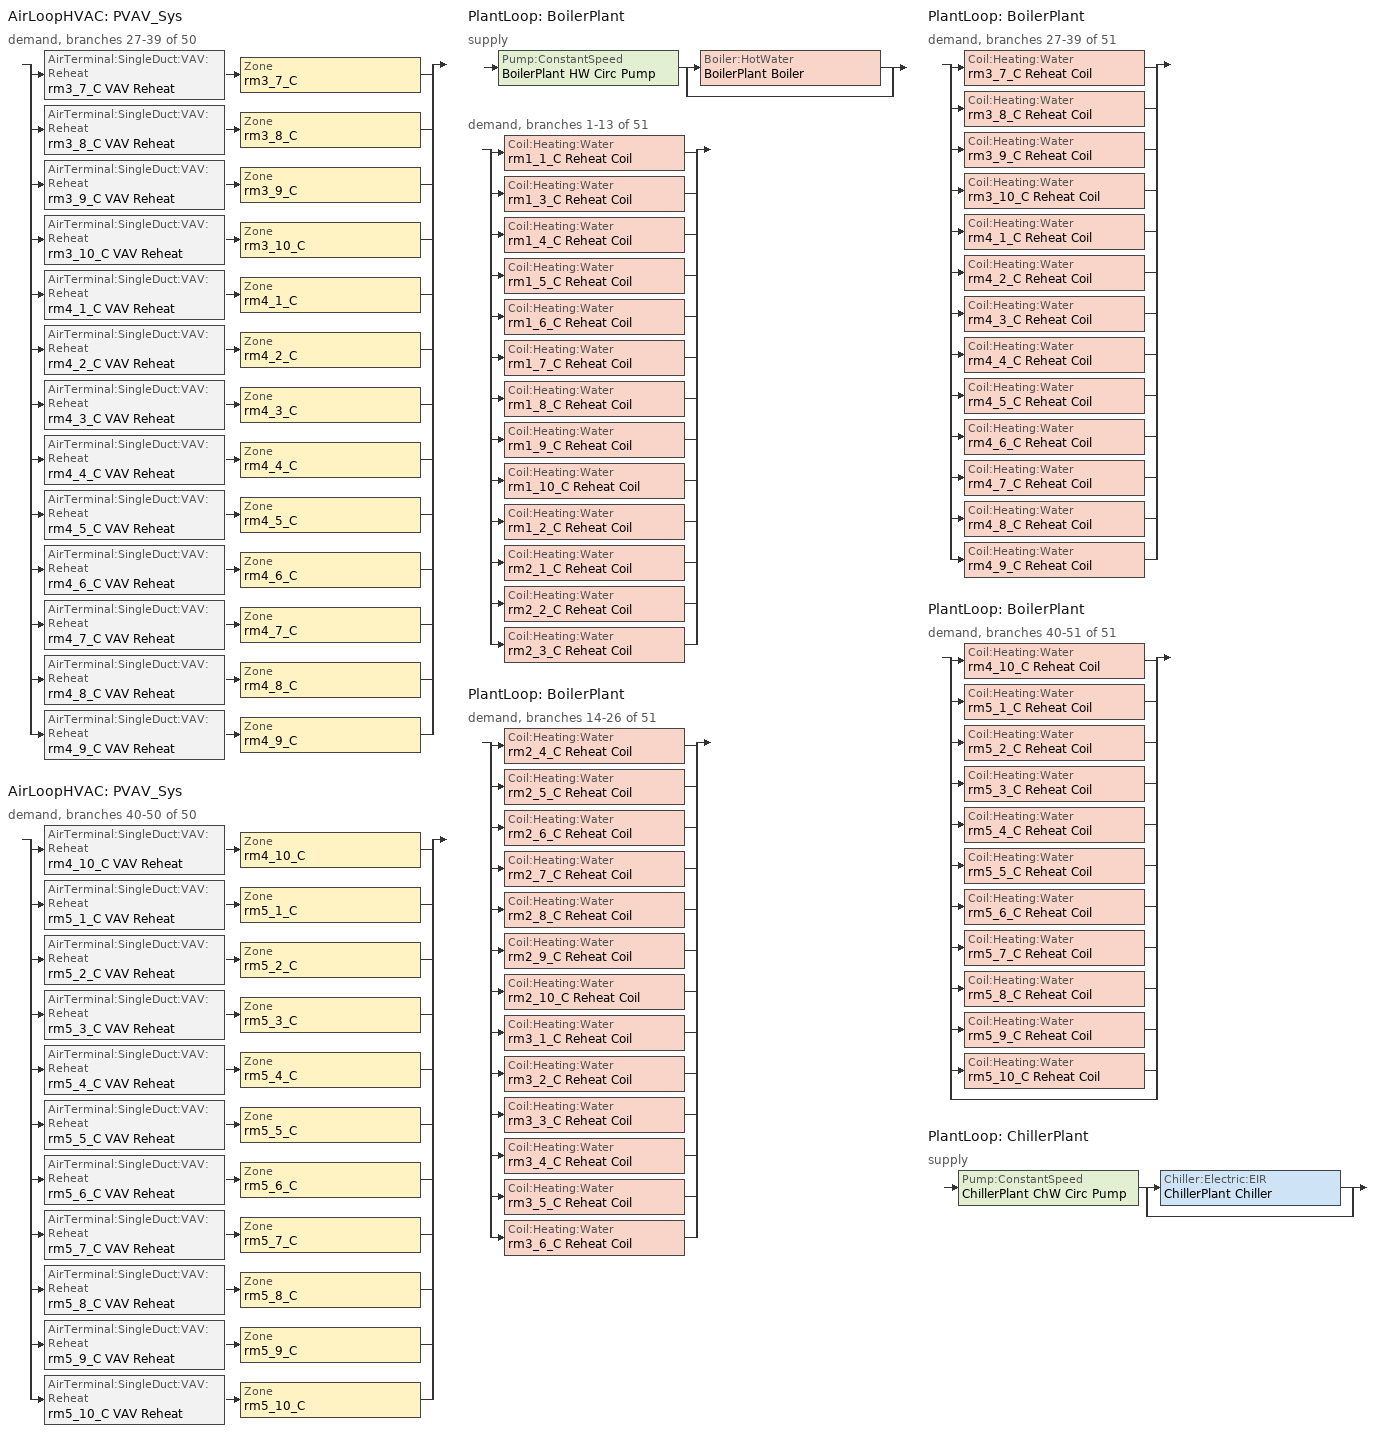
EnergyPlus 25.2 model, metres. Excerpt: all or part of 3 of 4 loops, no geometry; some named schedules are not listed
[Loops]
AirLoopHVAC 'PVAV_Sys'
 demand, branches 27-39 of 50: split
  | AirTerminal:SingleDuct:VAV:Reheat 'rm3_7_C VAV Reheat' > Zone 'rm3_7_C'
  | AirTerminal:SingleDuct:VAV:Reheat 'rm3_8_C VAV Reheat' > Zone 'rm3_8_C'
  | AirTerminal:SingleDuct:VAV:Reheat 'rm3_9_C VAV Reheat' > Zone 'rm3_9_C'
  | AirTerminal:SingleDuct:VAV:Reheat 'rm3_10_C VAV Reheat' > Zone 'rm3_10_C'
  | AirTerminal:SingleDuct:VAV:Reheat 'rm4_1_C VAV Reheat' > Zone 'rm4_1_C'
  | AirTerminal:SingleDuct:VAV:Reheat 'rm4_2_C VAV Reheat' > Zone 'rm4_2_C'
  | AirTerminal:SingleDuct:VAV:Reheat 'rm4_3_C VAV Reheat' > Zone 'rm4_3_C'
  | AirTerminal:SingleDuct:VAV:Reheat 'rm4_4_C VAV Reheat' > Zone 'rm4_4_C'
  | AirTerminal:SingleDuct:VAV:Reheat 'rm4_5_C VAV Reheat' > Zone 'rm4_5_C'
  | AirTerminal:SingleDuct:VAV:Reheat 'rm4_6_C VAV Reheat' > Zone 'rm4_6_C'
  | AirTerminal:SingleDuct:VAV:Reheat 'rm4_7_C VAV Reheat' > Zone 'rm4_7_C'
  | AirTerminal:SingleDuct:VAV:Reheat 'rm4_8_C VAV Reheat' > Zone 'rm4_8_C'
  | AirTerminal:SingleDuct:VAV:Reheat 'rm4_9_C VAV Reheat' > Zone 'rm4_9_C'
AirLoopHVAC 'PVAV_Sys'
 demand, branches 40-50 of 50: split
  | AirTerminal:SingleDuct:VAV:Reheat 'rm4_10_C VAV Reheat' > Zone 'rm4_10_C'
  | AirTerminal:SingleDuct:VAV:Reheat 'rm5_1_C VAV Reheat' > Zone 'rm5_1_C'
  | AirTerminal:SingleDuct:VAV:Reheat 'rm5_2_C VAV Reheat' > Zone 'rm5_2_C'
  | AirTerminal:SingleDuct:VAV:Reheat 'rm5_3_C VAV Reheat' > Zone 'rm5_3_C'
  | AirTerminal:SingleDuct:VAV:Reheat 'rm5_4_C VAV Reheat' > Zone 'rm5_4_C'
  | AirTerminal:SingleDuct:VAV:Reheat 'rm5_5_C VAV Reheat' > Zone 'rm5_5_C'
  | AirTerminal:SingleDuct:VAV:Reheat 'rm5_6_C VAV Reheat' > Zone 'rm5_6_C'
  | AirTerminal:SingleDuct:VAV:Reheat 'rm5_7_C VAV Reheat' > Zone 'rm5_7_C'
  | AirTerminal:SingleDuct:VAV:Reheat 'rm5_8_C VAV Reheat' > Zone 'rm5_8_C'
  | AirTerminal:SingleDuct:VAV:Reheat 'rm5_9_C VAV Reheat' > Zone 'rm5_9_C'
  | AirTerminal:SingleDuct:VAV:Reheat 'rm5_10_C VAV Reheat' > Zone 'rm5_10_C'
PlantLoop 'BoilerPlant'
 supply: Pump:ConstantSpeed 'BoilerPlant HW Circ Pump' > split
  | Boiler:HotWater 'BoilerPlant Boiler'
  | bypass
 demand, branches 1-13 of 51: split
  | Coil:Heating:Water 'rm1_1_C Reheat Coil'
  | Coil:Heating:Water 'rm1_3_C Reheat Coil'
  | Coil:Heating:Water 'rm1_4_C Reheat Coil'
  | Coil:Heating:Water 'rm1_5_C Reheat Coil'
  | Coil:Heating:Water 'rm1_6_C Reheat Coil'
  | Coil:Heating:Water 'rm1_7_C Reheat Coil'
  | Coil:Heating:Water 'rm1_8_C Reheat Coil'
  | Coil:Heating:Water 'rm1_9_C Reheat Coil'
  | Coil:Heating:Water 'rm1_10_C Reheat Coil'
  | Coil:Heating:Water 'rm1_2_C Reheat Coil'
  | Coil:Heating:Water 'rm2_1_C Reheat Coil'
  | Coil:Heating:Water 'rm2_2_C Reheat Coil'
  | Coil:Heating:Water 'rm2_3_C Reheat Coil'
PlantLoop 'BoilerPlant'
 demand, branches 14-26 of 51: split
  | Coil:Heating:Water 'rm2_4_C Reheat Coil'
  | Coil:Heating:Water 'rm2_5_C Reheat Coil'
  | Coil:Heating:Water 'rm2_6_C Reheat Coil'
  | Coil:Heating:Water 'rm2_7_C Reheat Coil'
  | Coil:Heating:Water 'rm2_8_C Reheat Coil'
  | Coil:Heating:Water 'rm2_9_C Reheat Coil'
  | Coil:Heating:Water 'rm2_10_C Reheat Coil'
  | Coil:Heating:Water 'rm3_1_C Reheat Coil'
  | Coil:Heating:Water 'rm3_2_C Reheat Coil'
  | Coil:Heating:Water 'rm3_3_C Reheat Coil'
  | Coil:Heating:Water 'rm3_4_C Reheat Coil'
  | Coil:Heating:Water 'rm3_5_C Reheat Coil'
  | Coil:Heating:Water 'rm3_6_C Reheat Coil'
PlantLoop 'BoilerPlant'
 demand, branches 27-39 of 51: split
  | Coil:Heating:Water 'rm3_7_C Reheat Coil'
  | Coil:Heating:Water 'rm3_8_C Reheat Coil'
  | Coil:Heating:Water 'rm3_9_C Reheat Coil'
  | Coil:Heating:Water 'rm3_10_C Reheat Coil'
  | Coil:Heating:Water 'rm4_1_C Reheat Coil'
  | Coil:Heating:Water 'rm4_2_C Reheat Coil'
  | Coil:Heating:Water 'rm4_3_C Reheat Coil'
  | Coil:Heating:Water 'rm4_4_C Reheat Coil'
  | Coil:Heating:Water 'rm4_5_C Reheat Coil'
  | Coil:Heating:Water 'rm4_6_C Reheat Coil'
  | Coil:Heating:Water 'rm4_7_C Reheat Coil'
  | Coil:Heating:Water 'rm4_8_C Reheat Coil'
  | Coil:Heating:Water 'rm4_9_C Reheat Coil'
PlantLoop 'BoilerPlant'
 demand, branches 40-51 of 51: split
  | Coil:Heating:Water 'rm4_10_C Reheat Coil'
  | Coil:Heating:Water 'rm5_1_C Reheat Coil'
  | Coil:Heating:Water 'rm5_2_C Reheat Coil'
  | Coil:Heating:Water 'rm5_3_C Reheat Coil'
  | Coil:Heating:Water 'rm5_4_C Reheat Coil'
  | Coil:Heating:Water 'rm5_5_C Reheat Coil'
  | Coil:Heating:Water 'rm5_6_C Reheat Coil'
  | Coil:Heating:Water 'rm5_7_C Reheat Coil'
  | Coil:Heating:Water 'rm5_8_C Reheat Coil'
  | Coil:Heating:Water 'rm5_9_C Reheat Coil'
  | Coil:Heating:Water 'rm5_10_C Reheat Coil'
  | bypass
PlantLoop 'ChillerPlant'
 supply: Pump:ConstantSpeed 'ChillerPlant ChW Circ Pump' > split
  | Chiller:Electric:EIR 'ChillerPlant Chiller'
  | bypass
[ZoneControl:Thermostat] Control Type Schedule=Zone-Control-Type-Sched
Name | Zone or ZoneList | Control 1
rm3_7_C Thermostat | rm3_7_C | rm3_7_C DualSPSched
rm3_8_C Thermostat | rm3_8_C | rm3_8_C DualSPSched
rm3_9_C Thermostat | rm3_9_C | rm3_9_C DualSPSched
rm3_10_C Thermostat | rm3_10_C | rm3_10_C DualSPSched
rm4_1_C Thermostat | rm4_1_C | rm4_1_C DualSPSched
rm4_2_C Thermostat | rm4_2_C | rm4_2_C DualSPSched
rm4_3_C Thermostat | rm4_3_C | rm4_3_C DualSPSched
rm4_4_C Thermostat | rm4_4_C | rm4_4_C DualSPSched
rm4_5_C Thermostat | rm4_5_C | rm4_5_C DualSPSched
rm4_6_C Thermostat | rm4_6_C | rm4_6_C DualSPSched
rm4_7_C Thermostat | rm4_7_C | rm4_7_C DualSPSched
rm4_8_C Thermostat | rm4_8_C | rm4_8_C DualSPSched
rm4_9_C Thermostat | rm4_9_C | rm4_9_C DualSPSched
rm4_10_C Thermostat | rm4_10_C | rm4_10_C DualSPSched
rm5_1_C Thermostat | rm5_1_C | rm5_1_C DualSPSched
rm5_2_C Thermostat | rm5_2_C | rm5_2_C DualSPSched
rm5_3_C Thermostat | rm5_3_C | rm5_3_C DualSPSched
rm5_4_C Thermostat | rm5_4_C | rm5_4_C DualSPSched
rm5_5_C Thermostat | rm5_5_C | rm5_5_C DualSPSched
rm5_6_C Thermostat | rm5_6_C | rm5_6_C DualSPSched
rm5_7_C Thermostat | rm5_7_C | rm5_7_C DualSPSched
rm5_8_C Thermostat | rm5_8_C | rm5_8_C DualSPSched
rm5_9_C Thermostat | rm5_9_C | rm5_9_C DualSPSched
rm5_10_C Thermostat | rm5_10_C | rm5_10_C DualSPSched
[ThermostatSetpoint:DualSetpoint] Heating Setpoint Temperature Schedule=OffHtT; Cooling Setpoint Temperature Schedule=OffClT
rm3_7_C DualSPSched; rm3_8_C DualSPSched; rm3_9_C DualSPSched; rm3_10_C DualSPSched; rm4_1_C DualSPSched; rm4_2_C DualSPSched; rm4_3_C DualSPSched; rm4_4_C DualSPSched; rm4_5_C DualSPSched; rm4_6_C DualSPSched; rm4_7_C DualSPSched; rm4_8_C DualSPSched; rm4_9_C DualSPSched; rm4_10_C DualSPSched; rm5_1_C DualSPSched; rm5_2_C DualSPSched; rm5_3_C DualSPSched; rm5_4_C DualSPSched; rm5_5_C DualSPSched; rm5_6_C DualSPSched; rm5_7_C DualSPSched; rm5_8_C DualSPSched; rm5_9_C DualSPSched; rm5_10_C DualSPSched
[Sizing:Zone] Zone Cooling Design Supply Air Temperature Input Method=SupplyAirTemperature; Zone Cooling Design Supply Air Temperature {C}=14; Zone Heating Design Supply Air Temperature Input Method=SupplyAirTemperature; Zone Heating Design Supply Air Temperature {C}=50; Zone Cooling Design Supply Air Humidity Ratio {kgWater/kgDryAir}=0.008; Zone Heating Design Supply Air Humidity Ratio {kgWater/kgDryAir}=0.008; Zone Heating Sizing Factor=0; Zone Cooling Sizing Factor=0; Cooling Design Air Flow Method=DesignDay; Cooling Design Air Flow Rate {m3/s}=0; Heating Design Air Flow Method=DesignDay; Heating Design Air Flow Rate {m3/s}=0
Name | Design Specification Outdoor Air Object
rm3_7_C | SZ DSOA rm3_7_C
rm3_8_C | SZ DSOA rm3_8_C
rm3_9_C | SZ DSOA rm3_9_C
rm3_10_C | SZ DSOA rm3_10_C
rm4_1_C | SZ DSOA rm4_1_C
rm4_2_C | SZ DSOA rm4_2_C
rm4_3_C | SZ DSOA rm4_3_C
rm4_4_C | SZ DSOA rm4_4_C
rm4_5_C | SZ DSOA rm4_5_C
rm4_6_C | SZ DSOA rm4_6_C
rm4_7_C | SZ DSOA rm4_7_C
rm4_8_C | SZ DSOA rm4_8_C
rm4_9_C | SZ DSOA rm4_9_C
rm4_10_C | SZ DSOA rm4_10_C
rm5_1_C | SZ DSOA rm5_1_C
rm5_2_C | SZ DSOA rm5_2_C
rm5_3_C | SZ DSOA rm5_3_C
rm5_4_C | SZ DSOA rm5_4_C
rm5_5_C | SZ DSOA rm5_5_C
rm5_6_C | SZ DSOA rm5_6_C
rm5_7_C | SZ DSOA rm5_7_C
rm5_8_C | SZ DSOA rm5_8_C
rm5_9_C | SZ DSOA rm5_9_C
rm5_10_C | SZ DSOA rm5_10_C
[DesignSpecification:OutdoorAir] Outdoor Air Method=Flow/Zone; Outdoor Air Flow per Person {m3/s-person}=0; Outdoor Air Flow per Zone Floor Area {m3/s-m2}=0; Outdoor Air Flow per Zone {m3/s}=0.0308911
SZ DSOA rm3_7_C; SZ DSOA rm3_8_C; SZ DSOA rm3_9_C; SZ DSOA rm3_10_C; SZ DSOA rm4_1_C; SZ DSOA rm4_2_C; SZ DSOA rm4_3_C; SZ DSOA rm4_4_C; SZ DSOA rm4_5_C; SZ DSOA rm4_6_C; SZ DSOA rm4_7_C; SZ DSOA rm4_8_C; SZ DSOA rm4_9_C; SZ DSOA rm4_10_C; SZ DSOA rm5_1_C; SZ DSOA rm5_2_C; SZ DSOA rm5_3_C; SZ DSOA rm5_4_C; SZ DSOA rm5_5_C; SZ DSOA rm5_6_C; SZ DSOA rm5_7_C; SZ DSOA rm5_8_C; SZ DSOA rm5_9_C; SZ DSOA rm5_10_C
[Zone equipment]
rm3_7_C: rm3_7_C VAV Reheat
rm3_8_C: rm3_8_C VAV Reheat
rm3_9_C: rm3_9_C VAV Reheat
rm3_10_C: rm3_10_C VAV Reheat
rm4_1_C: rm4_1_C VAV Reheat
rm4_2_C: rm4_2_C VAV Reheat
rm4_3_C: rm4_3_C VAV Reheat
rm4_4_C: rm4_4_C VAV Reheat
rm4_5_C: rm4_5_C VAV Reheat
rm4_6_C: rm4_6_C VAV Reheat
rm4_7_C: rm4_7_C VAV Reheat
rm4_8_C: rm4_8_C VAV Reheat
rm4_9_C: rm4_9_C VAV Reheat
rm4_10_C: rm4_10_C VAV Reheat
rm5_1_C: rm5_1_C VAV Reheat
rm5_2_C: rm5_2_C VAV Reheat
rm5_3_C: rm5_3_C VAV Reheat
rm5_4_C: rm5_4_C VAV Reheat
rm5_5_C: rm5_5_C VAV Reheat
rm5_6_C: rm5_6_C VAV Reheat
rm5_7_C: rm5_7_C VAV Reheat
rm5_8_C: rm5_8_C VAV Reheat
rm5_9_C: rm5_9_C VAV Reheat
rm5_10_C: rm5_10_C VAV Reheat
[AirTerminal:SingleDuct:VAV:Reheat] Availability Schedule=OffFan; Maximum Air Flow Rate {m3/s}=autosize; Zone Minimum Air Flow Input Method=Constant; Constant Minimum Air Flow Fraction=0.3; Maximum Hot Water or Steam Flow Rate {m3/s}=autosize; Minimum Hot Water or Steam Flow Rate {m3/s}=0; Convergence Tolerance=0.001; Damper Heating Action=Reverse
Name | Reheat Coil
rm3_7_C VAV Reheat | rm3_7_C Reheat Coil
rm3_8_C VAV Reheat | rm3_8_C Reheat Coil
rm3_9_C VAV Reheat | rm3_9_C Reheat Coil
rm3_10_C VAV Reheat | rm3_10_C Reheat Coil
rm4_1_C VAV Reheat | rm4_1_C Reheat Coil
rm4_2_C VAV Reheat | rm4_2_C Reheat Coil
rm4_3_C VAV Reheat | rm4_3_C Reheat Coil
rm4_4_C VAV Reheat | rm4_4_C Reheat Coil
rm4_5_C VAV Reheat | rm4_5_C Reheat Coil
rm4_6_C VAV Reheat | rm4_6_C Reheat Coil
rm4_7_C VAV Reheat | rm4_7_C Reheat Coil
rm4_8_C VAV Reheat | rm4_8_C Reheat Coil
rm4_9_C VAV Reheat | rm4_9_C Reheat Coil
rm4_10_C VAV Reheat | rm4_10_C Reheat Coil
rm5_1_C VAV Reheat | rm5_1_C Reheat Coil
rm5_2_C VAV Reheat | rm5_2_C Reheat Coil
rm5_3_C VAV Reheat | rm5_3_C Reheat Coil
rm5_4_C VAV Reheat | rm5_4_C Reheat Coil
rm5_5_C VAV Reheat | rm5_5_C Reheat Coil
rm5_6_C VAV Reheat | rm5_6_C Reheat Coil
rm5_7_C VAV Reheat | rm5_7_C Reheat Coil
rm5_8_C VAV Reheat | rm5_8_C Reheat Coil
rm5_9_C VAV Reheat | rm5_9_C Reheat Coil
rm5_10_C VAV Reheat | rm5_10_C Reheat Coil
[Coil:Heating:Water] Availability Schedule=OffFan; U-Factor Times Area Value {W/K}=autosize; Maximum Water Flow Rate {m3/s}=autosize; Performance Input Method=UFactorTimesAreaAndDesignWaterFlowRate; Rated Capacity {W}=autosize; Rated Inlet Water Temperature {C}=82.2; Rated Inlet Air Temperature {C}=16.6; Rated Outlet Water Temperature {C}=71.1; Rated Outlet Air Temperature {C}=32.2
rm1_1_C Reheat Coil; rm1_3_C Reheat Coil; rm1_4_C Reheat Coil; rm1_5_C Reheat Coil; rm1_6_C Reheat Coil; rm1_7_C Reheat Coil; rm1_8_C Reheat Coil; rm1_9_C Reheat Coil; rm1_10_C Reheat Coil; rm1_2_C Reheat Coil; rm2_1_C Reheat Coil; rm2_2_C Reheat Coil; rm2_3_C Reheat Coil; rm2_4_C Reheat Coil; rm2_5_C Reheat Coil; rm2_6_C Reheat Coil; rm2_7_C Reheat Coil; rm2_8_C Reheat Coil; rm2_9_C Reheat Coil; rm2_10_C Reheat Coil; rm3_1_C Reheat Coil; rm3_2_C Reheat Coil; rm3_3_C Reheat Coil; rm3_4_C Reheat Coil; rm3_5_C Reheat Coil; rm3_6_C Reheat Coil; rm3_7_C Reheat Coil; rm3_8_C Reheat Coil; rm3_9_C Reheat Coil; rm3_10_C Reheat Coil; rm4_1_C Reheat Coil; rm4_2_C Reheat Coil; rm4_3_C Reheat Coil; rm4_4_C Reheat Coil; rm4_5_C Reheat Coil; rm4_6_C Reheat Coil; rm4_7_C Reheat Coil; rm4_8_C Reheat Coil; rm4_9_C Reheat Coil; rm4_10_C Reheat Coil; rm5_1_C Reheat Coil; rm5_2_C Reheat Coil; rm5_3_C Reheat Coil; rm5_4_C Reheat Coil; rm5_5_C Reheat Coil; rm5_6_C Reheat Coil; rm5_7_C Reheat Coil; rm5_8_C Reheat Coil; rm5_9_C Reheat Coil; rm5_10_C Reheat Coil
[SetpointManager:Scheduled] Control Variable=Temperature
Name | Schedule | Setpoint Node or NodeList
BoilerPlant HW Temp Manager | constant82. | BoilerPlant HW Supply Outlet Node
ChillerPlant ChW Temp Manager | ChillerPlant ChW Temp Schedule | ChillerPlant ChW Supply Outlet Node
ChillerPlant Chiller Setpoint Manager | ChillerPlant ChW Temp Schedule | ChillerPlant Chiller Outlet Node
[Sizing:Plant]
Name | Loop Type | Design Loop Exit Temperature {C} | Loop Design Temperature Difference {deltaC}
BoilerPlant | Heating | 82 | 11
ChillerPlant | Cooling | 7.22 | 6.67
[PlantLoop] Fluid Type=Water; Maximum Loop Flow Rate {m3/s}=autosize; Minimum Loop Flow Rate {m3/s}=0; Plant Loop Volume {m3}=autosize; Load Distribution Scheme=Optimal
Name | Plant Equipment Operation Scheme | Maximum Loop Temperature {C} | Minimum Loop Temperature {C}
BoilerPlant | BoilerPlant Operation | 100 | 10
ChillerPlant | ChillerPlant Operation | 98 | 1
[Pump:ConstantSpeed] Design Pump Head {Pa}=89672.01; Fraction of Motor Inefficiencies to Fluid Stream=0; Pump Control Type=Intermittent
Name | Design Flow Rate {m3/s} | Design Power Consumption {W} | Motor Efficiency
BoilerPlant HW Circ Pump | 0.0198746 | 2993.451 | 0.85
ChillerPlant ChW Circ Pump | 0.0403063 | 5016.842 | 0.9
[PlantEquipmentOperationSchemes] Control Scheme 1 Schedule=OffFan
Name | Control Scheme 1
BoilerPlant Operation | BoilerPlant Heat Supply
ChillerPlant Operation | ChillerPlant ChW Supply
[PlantEquipmentOperation:HeatingLoad]
BoilerPlant Heat Supply: Load Range 1 Lower Limit {W}=0; Load Range 1 Upper Limit {W}=1000000000000000; Range 1 Equipment List=BoilerPlant heating plant
[PlantEquipmentList]
BoilerPlant heating plant: BoilerPlant Boiler
ChillerPlant ChW Plant: ChillerPlant Chiller
[Boiler:HotWater]
BoilerPlant Boiler: Fuel Type=NaturalGas; Nominal Capacity {W}=1385767; Nominal Thermal Efficiency=0.85; Efficiency Curve Temperature Evaluation Variable=LeavingBoiler; Normalized Boiler Efficiency Curve=BoilerPlant Boiler Efficiency Curve; Design Water Outlet Temperature {C}=82; Design Water Flow Rate {m3/s}=autosize; Minimum Part Load Ratio=0; Maximum Part Load Ratio=1.2; Optimum Part Load Ratio=1; Water Outlet Upper Temperature Limit {C}=100; Boiler Flow Mode=CONSTANTFLOW
[PlantEquipmentOperation:CoolingLoad]
ChillerPlant ChW Supply: Load Range 1 Lower Limit {W}=0; Load Range 1 Upper Limit {W}=1000000000000000; Range 1 Equipment List=ChillerPlant ChW Plant
[Chiller:Electric:EIR]
ChillerPlant Chiller: Reference Capacity {W}=1124149; Reference COP {W/W}=3.2; Reference Leaving Chilled Water Temperature {C}=7.22; Reference Entering Condenser Fluid Temperature {C}=29.4; Reference Chilled Water Flow Rate {m3/s}=autosize; Reference Condenser Fluid Flow Rate {m3/s}=autosize; Cooling Capacity Function of Temperature Curve=OPEN-CENT-CAP-FT; Electric Input to Cooling Output Ratio Function of Temperature Curve=OPEN-CENT-EIR-FT; Electric Input to Cooling Output Ratio Function of Part Load Ratio Curve=OPEN-CENT-EIR-FP; Minimum Part Load Ratio=0; Maximum Part Load Ratio=1; Optimum Part Load Ratio=0.65; Minimum Unloading Ratio=0.25; Condenser Type=WaterCooled; Leaving Chilled Water Lower Temperature Limit {C}=5; Chiller Flow Mode=LeavingSetpointModulated
[Schedule:Compact]
Zone-Control-Type-Sched: Through: 12/31, For: AllDays, Until: 24:00, 4
OffFan: Through: 12/31, For: Sundays Holidays, Until: 24:00, 0, For: Weekdays WinterDesignDay SummerDesignDay, Until:  6:00, 0, Until: 22:00, 1, Until: 24:00, 0, For: Saturdays, Until:  6:00, 0, Until: 18:00, 1, Until: 24:00, 0
OffClT: Through: 12/31, For: Sundays Holidays, Until: 24:00, 37.22225, For: Weekdays WinterDesignDay SummerDesignDay, Until:  6:00, 37.22225, Until: 22:00, 23.88891, Until: 24:00, 37.22225, For: Saturdays, Until:  6:00, 37.22225, Until: 18:00, 23.88891, Until: 24:00, 37.22225
OffHtT: Through: 12/31, For: Sundays Holidays, Until: 24:00, 12.77779, For: Weekdays WinterDesignDay SummerDesignDay, Until:  6:00, 12.77779, Until: 22:00, 21.11113, Until: 24:00, 12.77779, For: Saturdays, Until:  6:00, 12.77779, Until: 18:00, 21.11113, Until: 24:00, 12.77779
constant82.: Through: 12/31, For: AllDays, Until: 24:00, 82
[Curve:Quadratic]
Name | Coefficient1 Constant | Coefficient2 x | Coefficient3 x**2 | Minimum Value of x | Maximum Value of x
BoilerPlant Boiler Efficiency Curve | 0.588768 | 0.788818 | -0.38625 | 0 | 1
OPEN-CENT-EIR-FP | 0.222903 | 0.313387 | 0.46371 | -999 | 999
[Curve:Biquadratic] Minimum Value of x=-999; Maximum Value of x=999; Minimum Value of y=-999; Maximum Value of y=999
Name | Coefficient1 Constant | Coefficient2 x | Coefficient3 x**2 | Coefficient4 y | Coefficient5 y**2 | Coefficient6 x*y
OPEN-CENT-CAP-FT | 0.257896 | 0.0389016 | -0.00021708 | 0.0468684 | -0.00094284 | -0.00034344
OPEN-CENT-EIR-FT | 0.933884 | -0.058212 | 0.00450036 | 0.00243 | 0.000486 | -0.001215
[Schedule:Week:Daily]
ChillerPlant ChW Temp Schedule Weekly: ChillerPlant ChW Temp Schedule Daily, ChillerPlant ChW Temp Schedule Daily, ChillerPlant ChW Temp Schedule Daily, ChillerPlant ChW Temp Schedule Daily, ChillerPlant ChW Temp Schedule Daily, ChillerPlant ChW Temp Schedule Daily, ChillerPlant ChW Temp Schedule Daily, ChillerPlant ChW Temp Schedule Daily, ChillerPlant ChW Temp Schedule Daily, ChillerPlant ChW Temp Schedule Daily, ChillerPlant ChW Temp Schedule Daily, ChillerPlant ChW Temp Schedule Daily
[Schedule:Year]
ChillerPlant ChW Temp Schedule: ChillerPlant ChW Temp Schedule Weekly, 1, 1, 12, 31
